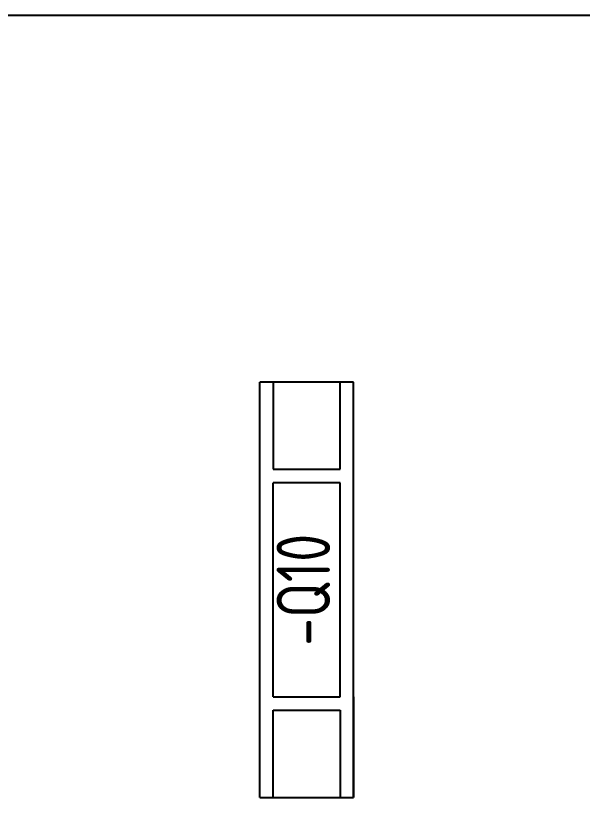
# Model space of a CAD drawing. Extents: x 10 to 656, y -396 to 292.
# Drawn here: x 300.91 to 322.08, y 97.11 to 126.29 of the extents above; entities that cross this region are included whole.
import ezdxf
from ezdxf.enums import TextEntityAlignment as Align

# ---------------------------------------------------------------- set-up
doc = ezdxf.new("R2010")
doc.units = 0
doc.header["$LTSCALE"] = 5
doc.header["$MEASUREMENT"] = 0
doc.layers.get('0').update_dxf_attribs({"linetype": 'CONTINUOUS'})
doc.styles.add('DIN', font='DIN.shx', dxfattribs={"width": 0.85})

msp = doc.modelspace()

# ---------------------------------------------------------------- linework, layer by layer
for p, q in [((380.166, 126.294), (238.166, 126.294)), ((310.033, 97.106), (310.033, 112.606)), ((313.533, 112.606), (310.033, 112.606)), ((310.533, 112.606), (310.533, 109.356)), ((313.033, 109.356), (313.033, 112.606)), ((313.533, 97.106), (313.533, 112.606)), ((313.533, 97.106), (313.533, 112.606)), ((313.533, 108.856), (313.533, 112.606)), ((310.533, 109.356), (313.033, 109.356)), ((310.533, 100.856), (310.533, 108.856)), ((313.033, 108.856), (310.533, 108.856)), ((313.033, 100.856), (313.033, 108.856)), ((310.533, 100.856), (313.033, 100.856)), ((313.533, 100.856), (313.533, 97.106)), ((310.533, 97.106), (310.533, 100.356)), ((310.533, 100.356), (313.033, 100.356)), ((313.033, 100.356), (313.033, 97.106)), ((310.033, 97.106), (313.533, 97.106))]:
    msp.add_line(p, q)

# ---------------------------------------------------------------- texts
at = {"style": 'DIN', "width": 0.8}
msp.add_text('-Q10', height=2, rotation=90, dxfattribs=at).set_placement((312.66, 104.856), align=Align.CENTER)

doc.saveas('drawing.dxf')
